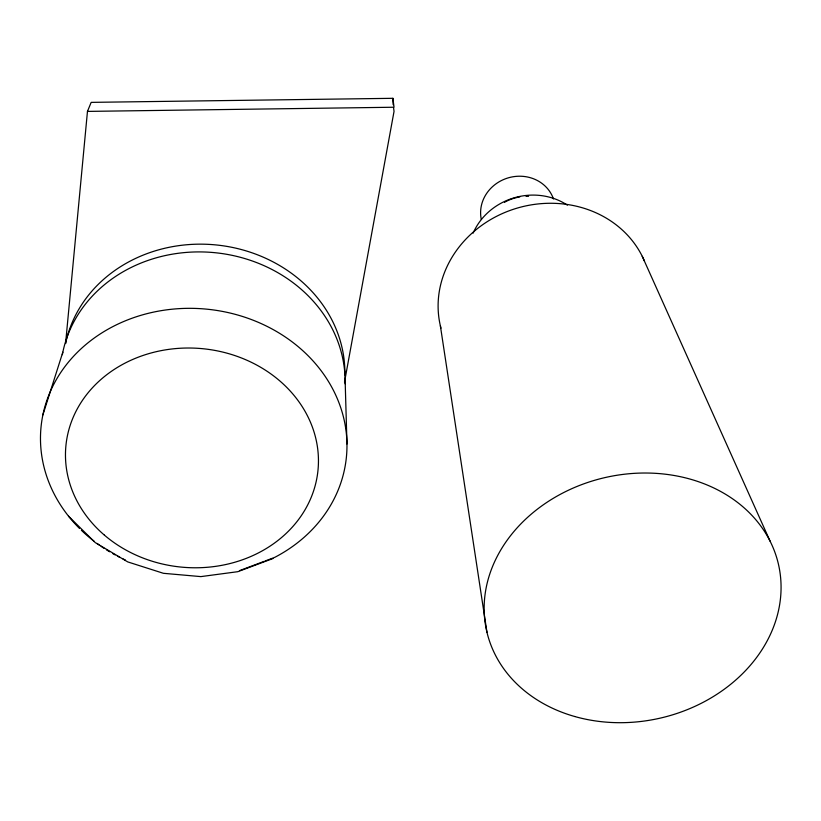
<?xml version="1.0" encoding="UTF-8"?>
<svg xmlns="http://www.w3.org/2000/svg" width="821" height="821" viewBox="0 0 821 821"><rect width="100%" height="100%" fill="white"/><g stroke="black" fill="none" stroke-linecap="round" stroke-linejoin="round"><path stroke-width="1.23" d="M87.467 111.399L394.039 107.233L392.89 98.315L91.162 102.368L87.467 111.399L65.577 343.537A141.007 125.161 6.3 0 1 218.109 245.151A141.007 125.161 6.3 0 1 344.861 374.971M344.492 382.165L394.039 111.389L393.608 108.033M42.877 414.933L62.827 352.178M239.629 570.595L264.495 561.225M265.635 560.794L274.727 557.367A153.424 133.495 5.5 0 0 318.938 367.89A153.424 133.495 5.5 0 0 98.284 335.225A153.424 133.495 5.5 0 0 79.534 528.478M273.003 558.516L237.823 571.683L200.878 576.609L163.42 573.304L127.748 561.913L95.267 542.609L68.523 516.204M642.248 256.306L770.088 541.172M440.364 325.783L486.956 632.232M393.177 104.667L392.89 98.315M345.128 380.041L346.965 443.987M62.345 354.672A142.505 126.198 6.2 0 1 215.533 252.755A142.505 126.198 6.2 0 1 345.118 383.818M125.397 560.045A153.424 133.495 5.5 0 1 123.099 558.968M119.681 557.295A153.424 133.495 5.5 0 1 117.413 556.125M115.166 554.924A153.424 133.495 5.5 0 1 112.939 553.693M109.634 551.774A153.424 133.495 5.5 0 1 106.381 549.783M104.246 548.418A153.424 133.495 5.5 0 1 101.096 546.314M99.033 544.877A153.424 133.495 5.5 0 1 97.011 543.42M94.025 541.183A153.424 133.495 5.5 0 1 81.371 530.274M440.959 328.205A107.397 96.58 -15.5 0 1 513.382 209.293A107.397 96.58 -15.5 0 1 644.393 260.924M473.142 233.154A61.811 56.351 -16.3 0 1 567.403 205.158M481.311 219.474A37.571 34.626 -17.2 0 1 508.599 177.757A37.571 34.626 -17.2 0 1 553.477 198.98M504.443 202.325A42.918 39.295 -16.6 0 1 519.785 196.937M526.056 196.342A42.918 39.295 -16.6 0 1 528.55 196.342M104.39 535.118A126.639 109.727 5.4 0 0 314.802 486.976A126.639 109.727 5.4 0 0 156.688 351.583A126.639 109.727 5.4 0 0 104.39 535.118M574.69 716.497A149.658 123.396 -12.9 0 0 779.95 572.186A149.658 123.396 -12.9 0 0 543.194 504.884A149.658 123.396 -12.9 0 0 574.69 716.497"/></g></svg>
